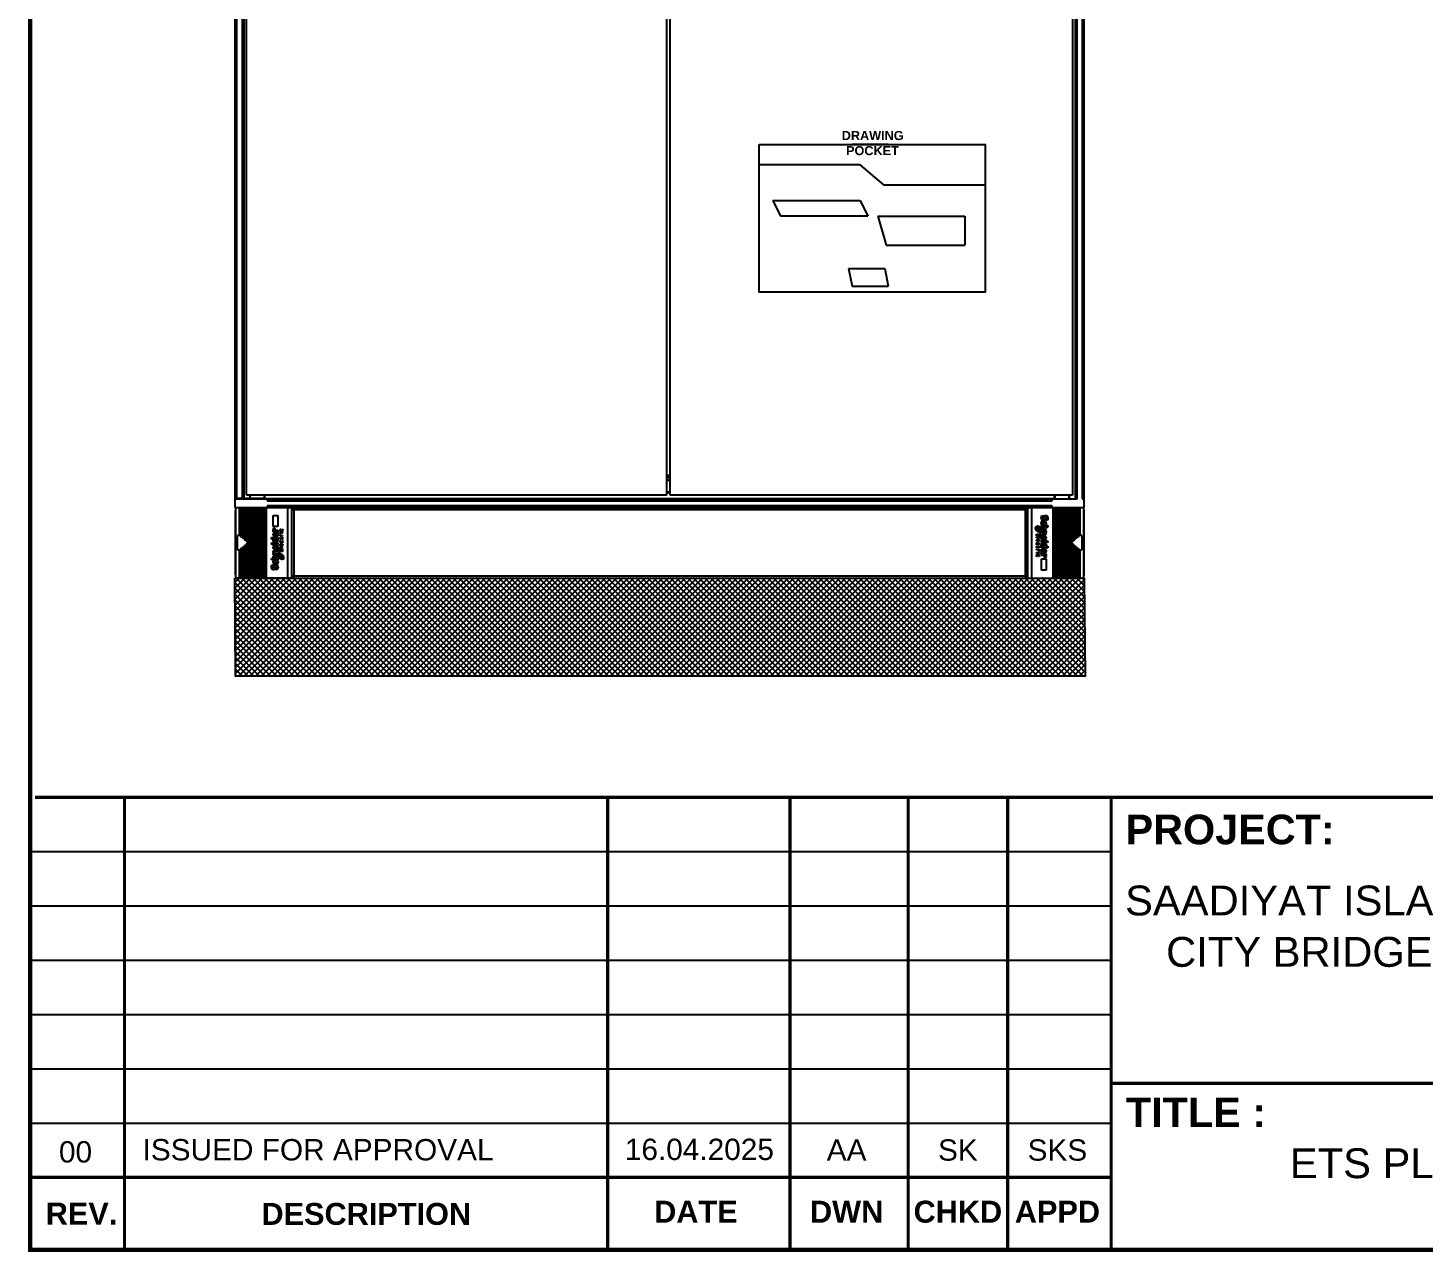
# Model space of a CAD drawing. Header units: inches. Extents: x 100535554 to 201081702, y 63708552 to 127420865.
# Drawn here: x 100539909.2 to 100540383.8, y 63709917.2 to 63710333.2 of the extents above; entities that cross this region are included whole.
import ezdxf
from ezdxf.enums import TextEntityAlignment as Align

# ---------------------------------------------------------------- set-up
doc = ezdxf.new("R2010")
doc.units = ezdxf.units.IN
doc.header["$MEASUREMENT"] = 0
doc.layers.add('BORDER', color=7, linetype='Continuous')
doc.styles.add('A', font='arial.ttf')
doc.styles.add('ABB', font='arialbd.ttf')
doc.styles.add('Arial$101H0', font='arialbd.ttf')

# ---------------------------------------------------------------- blocks, each defined once
blk = doc.blocks.new('Title Frame_Al Bayt')
at = {"layer": 'BORDER'}
for p, q in [((897.4, -274.89), (1264.82, -274.89)), ((897.4, -293.34), (1264.82, -293.34)), ((897.4, -311.8), (1264.82, -311.8)), ((897.4, -330.26), (1264.82, -330.26)), ((897.4, -348.71), (1264.82, -348.71)), ((897.4, -367.17), (1264.82, -367.17))]:
    blk.add_line(p, q, dxfattribs=at)
at = {"layer": 'BORDER', "const_width": 1.54}
blk.add_lwpolyline([(897.37, 420.3), (897.37, -410.23), (2066.28, -410.23), (2066.28, 420.3)], close=True, dxfattribs=at)
at = {"layer": 'BORDER', "const_width": 1.08}
for points in [[(899.02, -256.43), (2066.28, -256.43)], [(929.41, -410.23), (929.41, -256.43)], [(1093.67, -410.23), (1093.67, -256.43)], [(1093.67, -391.78), (1093.67, -256.43)], [(1155.64, -410.23), (1155.64, -256.43)], [(1195.78, -410.23), (1195.78, -256.43)], [(1195.78, -391.78), (1195.78, -256.43)], [(1229.62, -410.23), (1229.62, -256.43)], [(1229.62, -391.78), (1229.62, -256.43)], [(1264.82, -256.43), (1264.82, -410.23)], [(1655.59, -353.66), (1265.22, -353.66)], [(897.4, -385.63), (1264.82, -385.63)]]:
    blk.add_lwpolyline(points, dxfattribs=at)
at = {"layer": 'BORDER'}
for s, height, style, p in [('PROJECT:', 10.066, 'ABB', (1269.69, -272.41)), ('SAADIYAT ISLAND & WATER FEATURES FOUNTAIN AND', 10.15, 'A', (1269.55, -296.59)), (' CITY BRIDGE ETS, SECTOR: SDN8, PLOT NO:P 16', 10.15, 'A', (1279.53, -314.05)), ('TITLE :', 10.066, 'ABB', (1269.8, -368.54))]:
    blk.add_text(s, height=height, dxfattribs=dict(at, style=style)).set_placement(p)
for s, height, style, p in [('00', 7.25, 'A', (912.78, -376.94)), ('REV.', 7.463, 'ABB', (914.81, -397.93))]:
    blk.add_text(s, height=height, dxfattribs=dict(at, style=style)).set_placement(p, align=Align.MIDDLE)
for s, height, style, p in [('ISSUED FOR APPROVAL', 7.25, 'A', (995.21, -379.84)), ('16.04.2025', 7.25, 'A', (1124.83, -379.72)), ('AA', 7.25, 'A', (1174.89, -379.94)), ('SK', 7.25, 'A', (1212.7, -379.94)), ('SKS', 7.25, 'A', (1246.53, -379.94)), ('DATE', 7.463, 'ABB', (1123.66, -401.01)), ('DWN', 7.463, 'ABB', (1174.89, -401.01)), ('CHKD', 7.463, 'ABB', (1212.7, -401.01)), ('APPD', 7.463, 'ABB', (1246.53, -401.01)), ('DESCRIPTION', 7.4634, 'ABB', (1011.61, -401.76))]:
    blk.add_text(s, height=height, dxfattribs=dict(at, style=style)).set_placement(p, align=Align.CENTER)

msp = doc.modelspace()

# ---------------------------------------------------------------- hatches: boundary and pattern name
at = {"ltscale": 25}
h = msp.add_hatch(dxfattribs=at)
h.set_pattern_fill('ANSI37', color=9, scale=10.997513)
h.set_pattern_definition([(45, (100541669.883, 63710573.371), (-0.972052, 0.972052), []), (135, (100541669.883, 63710573.371), (-0.972052, -0.972052), [])])
h.paths.add_polyline_path([(100539979.731, 63710146.438), (100540268.415, 63710146.438), (100540268.415, 63710113.033), (100539979.731, 63710113.033)])

# ---------------------------------------------------------------- linework, layer by layer
at = {"color": 7, "linetype": 'Continuous', "lineweight": -2, "true_color": 0x000007}
for p, q in [((100539979.651, 63710173.267), (100539979.651, 63710650.929)), ((100539980.21, 63710173.267), (100539980.21, 63710648.135)), ((100539981.998, 63710648.135), (100539981.998, 63710173.267)), ((100539982.557, 63710173.267), (100539982.557, 63710648.135)), ((100539982.669, 63710173.267), (100539982.669, 63710648.135)), ((100540265.198, 63710648.135), (100540265.198, 63710173.155)), ((100540265.31, 63710648.135), (100540265.31, 63710173.155)), ((100540265.868, 63710173.155), (100540265.868, 63710648.135)), ((100540267.545, 63710648.135), (100540267.545, 63710173.155)), ((100540268.215, 63710170.249), (100540268.215, 63710650.929)), ((100539983.451, 63710174.384), (100539983.451, 63710646.794)), ((100540126.28, 63710646.794), (100540126.28, 63710174.384)), ((100540127.51, 63710174.384), (100540127.51, 63710646.794)), ((100540264.304, 63710646.794), (100540264.304, 63710174.384)), ((100540201.606, 63710293.521), (100540189.313, 63710293.521)), ((100540157.796, 63710286.815), (100540191.883, 63710286.815)), ((100540191.883, 63710286.815), (100540200.042, 63710279.886)), ((100540200.042, 63710279.886), (100540234.576, 63710279.886)), ((100540162.379, 63710274.521), (100540192.107, 63710274.521)), ((100540162.379, 63710274.521), (100540164.949, 63710269.269)), ((100540192.107, 63710274.521), (100540194.677, 63710269.269)), ((100540194.677, 63710269.269), (100540164.949, 63710269.269)), ((100540198.142, 63710269.269), (100540227.646, 63710269.269)), ((100540198.142, 63710269.269), (100540200.936, 63710259.322)), ((100540227.646, 63710269.269), (100540227.646, 63710259.322)), ((100540200.936, 63710259.322), (100540227.646, 63710259.322)), ((100540188.083, 63710251.387), (100540200.489, 63710251.387)), ((100540188.083, 63710251.387), (100540189.313, 63710245.464)), ((100540200.489, 63710251.387), (100540201.606, 63710245.464)), ((100540127.51, 63710181.09), (100540126.28, 63710181.09)), ((100540126.28, 63710180.643), (100540127.51, 63710180.643)), ((100540127.51, 63710179.749), (100540126.28, 63710179.749)), ((100540127.51, 63710179.414), (100540126.28, 63710179.414)), ((100539982.557, 63710173.267), (100539979.651, 63710173.267)), ((100539979.651, 63710173.155), (100540265.868, 63710173.155)), ((100539979.651, 63710170.249), (100539979.651, 63710173.155)), ((100539989.709, 63710173.267), (100539982.557, 63710173.267)), ((100540126.28, 63710174.384), (100539983.451, 63710174.384)), ((100539984.68, 63710174.384), (100539984.68, 63710173.267)), ((100539984.792, 63710173.267), (100539984.792, 63710174.384)), ((100539989.486, 63710174.384), (100539989.486, 63710173.267)), ((100539989.709, 63710173.267), (100539989.709, 63710174.384)), ((100539989.709, 63710173.267), (100539990.268, 63710173.267)), ((100539990.268, 63710173.155), (100539990.268, 63710173.267)), ((100540258.045, 63710173.155), (100539990.268, 63710173.155)), ((100539990.492, 63710173.155), (100539990.492, 63710172.484)), ((100540127.51, 63710175.39), (100540126.28, 63710175.39)), ((100540126.28, 63710175.278), (100540127.51, 63710175.278)), ((100540264.304, 63710174.384), (100540127.51, 63710174.384)), ((100540257.375, 63710172.484), (100540257.375, 63710173.155)), ((100540258.045, 63710174.384), (100540258.045, 63710173.155)), ((100540258.38, 63710173.155), (100540258.38, 63710174.384)), ((100540262.963, 63710174.384), (100540262.963, 63710173.155)), ((100540263.186, 63710173.155), (100540263.186, 63710174.384)), ((100540267.545, 63710173.155), (100540268.215, 63710173.155)), ((100539979.651, 63710170.249), (100540268.215, 63710170.249)), ((100539979.651, 63710169.132), (100539979.651, 63710147.338)), ((100539979.763, 63710170.249), (100539979.763, 63710146.221)), ((100539979.763, 63710170.249), (100539998.874, 63710170.249)), ((100539981.104, 63710160.638), (100539981.104, 63710170.249)), ((100539981.327, 63710170.249), (100539981.327, 63710160.414)), ((100539981.663, 63710170.249), (100539981.663, 63710160.079)), ((100539981.998, 63710170.249), (100539981.998, 63710159.856)), ((100539982.333, 63710170.249), (100539982.333, 63710159.632)), ((100539982.669, 63710170.249), (100539982.669, 63710159.297)), ((100539982.892, 63710170.249), (100539982.892, 63710159.073)), ((100539983.227, 63710170.249), (100539983.227, 63710158.85)), ((100539983.563, 63710170.249), (100539983.563, 63710158.514)), ((100539983.898, 63710170.249), (100539983.898, 63710158.291)), ((100539984.233, 63710170.249), (100539984.233, 63710146.221)), ((100539984.457, 63710170.249), (100539984.457, 63710146.221)), ((100539984.792, 63710170.249), (100539984.792, 63710146.221)), ((100539985.127, 63710170.249), (100539985.127, 63710146.221)), ((100539985.463, 63710170.249), (100539985.463, 63710146.221)), ((100539985.686, 63710170.249), (100539985.686, 63710146.221)), ((100539986.021, 63710170.249), (100539986.021, 63710146.221)), ((100539986.357, 63710170.249), (100539986.357, 63710146.221)), ((100539986.692, 63710170.249), (100539986.692, 63710146.221)), ((100539987.027, 63710170.249), (100539987.027, 63710146.221)), ((100539987.251, 63710170.249), (100539987.251, 63710146.221)), ((100539987.586, 63710170.249), (100539987.586, 63710146.221)), ((100539987.921, 63710170.249), (100539987.921, 63710146.221)), ((100539988.257, 63710170.249), (100539988.257, 63710146.221)), ((100539988.592, 63710170.249), (100539988.592, 63710146.221)), ((100539988.815, 63710170.249), (100539988.815, 63710146.221)), ((100539989.151, 63710170.249), (100539989.151, 63710146.221)), ((100539989.486, 63710170.249), (100539989.486, 63710146.221)), ((100539989.821, 63710170.249), (100539989.821, 63710146.221)), ((100539990.156, 63710170.249), (100539990.156, 63710146.221)), ((100539990.492, 63710172.484), (100540257.375, 63710172.484)), ((100540257.375, 63710170.808), (100539990.492, 63710170.808)), ((100539990.492, 63710170.808), (100539990.492, 63710170.249)), ((100539997.98, 63710170.138), (100539991.386, 63710170.138)), ((100539997.421, 63710170.249), (100539997.421, 63710146.221)), ((100539998.762, 63710169.579), (100539998.874, 63710169.579)), ((100539998.874, 63710146.221), (100539998.874, 63710170.249)), ((100539998.874, 63710146.444), (100539998.874, 63710170.026)), ((100539998.874, 63710170.026), (100539998.874, 63710170.026)), ((100539998.874, 63710169.802), (100539999.321, 63710169.802)), ((100539998.874, 63710169.802), (100539998.986, 63710169.69)), ((100539998.986, 63710170.249), (100539998.986, 63710169.914)), ((100540248.769, 63710170.249), (100539998.986, 63710170.249)), ((100539998.986, 63710170.249), (100539999.321, 63710170.026)), ((100539999.209, 63710169.802), (100539998.986, 63710169.914)), ((100539998.986, 63710169.802), (100539998.986, 63710169.802)), ((100539998.986, 63710169.69), (100539999.209, 63710169.579)), ((100539999.433, 63710169.69), (100539999.209, 63710169.802)), ((100539999.209, 63710169.579), (100539999.433, 63710169.579)), ((100539999.321, 63710170.026), (100539999.433, 63710169.914)), ((100539999.321, 63710169.802), (100539999.321, 63710169.69)), ((100539999.321, 63710169.69), (100539999.433, 63710169.579)), ((100539999.433, 63710169.914), (100539999.544, 63710169.579)), ((100539999.656, 63710169.579), (100539999.433, 63710169.69)), ((100539999.433, 63710169.579), (100540248.434, 63710169.579)), ((100539999.433, 63710169.579), (100539999.433, 63710169.579)), ((100539999.433, 63710169.579), (100539999.544, 63710169.579)), ((100539999.544, 63710169.579), (100539999.544, 63710169.579)), ((100539999.544, 63710169.579), (100539999.656, 63710169.579)), ((100539999.656, 63710146.891), (100539999.656, 63710169.579)), ((100540248.21, 63710169.579), (100540248.21, 63710146.891)), ((100540248.21, 63710169.579), (100540248.21, 63710169.579)), ((100540248.21, 63710169.579), (100540248.322, 63710169.579)), ((100540248.322, 63710169.579), (100540248.434, 63710169.914)), ((100540248.322, 63710169.579), (100540248.546, 63710169.69)), ((100540248.434, 63710169.69), (100540248.322, 63710169.579)), ((100540248.434, 63710169.914), (100540248.546, 63710170.026)), ((100540248.769, 63710169.914), (100540248.434, 63710169.69)), ((100540248.434, 63710169.579), (100540248.546, 63710169.579)), ((100540248.546, 63710170.026), (100540248.657, 63710170.138)), ((100540248.546, 63710169.802), (100540248.993, 63710169.802)), ((100540248.546, 63710169.69), (100540248.546, 63710169.802)), ((100540248.546, 63710169.579), (100540248.769, 63710169.69)), ((100540248.657, 63710170.138), (100540248.769, 63710170.249)), ((100540248.769, 63710169.802), (100540248.769, 63710170.249)), ((100540248.769, 63710169.69), (100540248.881, 63710169.802)), ((100540248.881, 63710169.802), (100540248.881, 63710169.802)), ((100540248.993, 63710170.249), (100540268.104, 63710170.249)), ((100540248.993, 63710170.249), (100540248.993, 63710146.221)), ((100540248.993, 63710170.026), (100540248.993, 63710170.026)), ((100540248.993, 63710146.444), (100540248.993, 63710170.026)), ((100540256.369, 63710170.138), (100540249.887, 63710170.138)), ((100540250.446, 63710146.221), (100540250.446, 63710170.249)), ((100540257.375, 63710170.249), (100540257.375, 63710170.808)), ((100540257.71, 63710146.221), (100540257.71, 63710170.249)), ((100540258.045, 63710146.221), (100540258.045, 63710170.249)), ((100540258.38, 63710146.221), (100540258.38, 63710170.249)), ((100540258.716, 63710146.221), (100540258.716, 63710170.249)), ((100540258.939, 63710146.221), (100540258.939, 63710170.249)), ((100540259.275, 63710146.221), (100540259.275, 63710170.249)), ((100540259.61, 63710146.221), (100540259.61, 63710170.249)), ((100540259.945, 63710146.221), (100540259.945, 63710170.249)), ((100540260.28, 63710146.221), (100540260.28, 63710170.249)), ((100540260.504, 63710146.221), (100540260.504, 63710170.249)), ((100540260.839, 63710146.221), (100540260.839, 63710170.249)), ((100540261.174, 63710146.221), (100540261.174, 63710170.249)), ((100540261.51, 63710146.221), (100540261.51, 63710170.249)), ((100540261.733, 63710146.221), (100540261.733, 63710170.249)), ((100540262.069, 63710146.221), (100540262.069, 63710170.249)), ((100540262.404, 63710146.221), (100540262.404, 63710170.249)), ((100540262.739, 63710146.221), (100540262.739, 63710170.249)), ((100540263.074, 63710146.221), (100540263.074, 63710170.249)), ((100540263.298, 63710146.221), (100540263.298, 63710170.249)), ((100540263.633, 63710146.221), (100540263.633, 63710170.249)), ((100540263.968, 63710158.291), (100540263.968, 63710170.249)), ((100540264.304, 63710158.514), (100540264.304, 63710170.249)), ((100540264.639, 63710158.85), (100540264.639, 63710170.249)), ((100540264.863, 63710159.073), (100540264.863, 63710170.249)), ((100540265.198, 63710159.297), (100540265.198, 63710170.249)), ((100540265.533, 63710159.632), (100540265.533, 63710170.249)), ((100540265.868, 63710159.856), (100540265.868, 63710170.249)), ((100540266.204, 63710160.079), (100540266.204, 63710170.249)), ((100540266.427, 63710160.414), (100540266.427, 63710170.249)), ((100540266.762, 63710170.249), (100540266.762, 63710160.638)), ((100540268.104, 63710146.221), (100540268.104, 63710170.249)), ((100540268.215, 63710147.338), (100540268.215, 63710169.132)), ((100539992.615, 63710163.767), (100539992.615, 63710167.455)), ((100539992.615, 63710167.455), (100539994.18, 63710167.455)), ((100539994.18, 63710163.767), (100539992.615, 63710163.767)), ((100539994.18, 63710167.455), (100539994.18, 63710163.767)), ((100540252.122, 63710163.655), (100540252.122, 63710163.544)), ((100540252.345, 63710163.544), (100540252.122, 63710163.655)), ((100540252.345, 63710163.991), (100540252.569, 63710163.991)), ((100540252.569, 63710163.991), (100540252.681, 63710163.879)), ((100540252.681, 63710163.879), (100540252.681, 63710163.544)), ((100540252.681, 63710163.544), (100540252.792, 63710163.544)), ((100540252.792, 63710163.544), (100540252.792, 63710163.879)), ((100540252.792, 63710163.879), (100540253.016, 63710163.767)), ((100540253.016, 63710163.767), (100540253.016, 63710163.432)), ((100540253.128, 63710163.432), (100540253.24, 63710163.655)), ((100540253.687, 63710164.102), (100540255.922, 63710164.102)), ((100540253.687, 63710163.544), (100540253.687, 63710164.102)), ((100540254.581, 63710163.544), (100540253.687, 63710163.544)), ((100540253.798, 63710167.455), (100540254.357, 63710167.344)), ((100540254.022, 63710164.214), (100540253.798, 63710164.214)), ((100540254.022, 63710166.785), (100540254.022, 63710166.561)), ((100540254.022, 63710164.55), (100540254.022, 63710164.214)), ((100540254.357, 63710165.779), (100540254.245, 63710165.779)), ((100540254.804, 63710165.891), (100540254.357, 63710165.779)), ((100540254.357, 63710165.667), (100540254.581, 63710165.667)), ((100540254.804, 63710163.432), (100540254.581, 63710163.544)), ((100540254.692, 63710164.214), (100540254.804, 63710164.661)), ((100540255.139, 63710164.214), (100540254.692, 63710164.214)), ((100540255.922, 63710163.544), (100540255.028, 63710163.544)), ((100540255.028, 63710163.544), (100540255.251, 63710163.097)), ((100540255.139, 63710167.455), (100540255.363, 63710167.455)), ((100540255.251, 63710164.773), (100540255.139, 63710164.214)), ((100540255.698, 63710165.779), (100540255.251, 63710165.891)), ((100540255.363, 63710167.455), (100540255.586, 63710167.455)), ((100540255.475, 63710166.896), (100540255.363, 63710166.896)), ((100540255.475, 63710166.673), (100540255.475, 63710166.896)), ((100540255.922, 63710166.785), (100540255.922, 63710166.561)), ((100540255.922, 63710164.102), (100540255.922, 63710163.544)), ((100539980.433, 63710155.832), (100539980.433, 63710160.638)), ((100539981.104, 63710160.638), (100539980.433, 63710160.638)), ((100539981.327, 63710160.414), (100539981.663, 63710160.079)), ((100539981.998, 63710159.856), (100539982.333, 63710159.632)), ((100539982.669, 63710159.297), (100539982.892, 63710159.073)), ((100539983.227, 63710158.85), (100539983.563, 63710158.514)), ((100539991.945, 63710159.409), (100539991.945, 63710159.967)), ((100539991.945, 63710159.967), (100539994.18, 63710159.967)), ((100539992.727, 63710159.409), (100539991.945, 63710159.409)), ((100539992.615, 63710161.979), (100539992.615, 63710162.538)), ((100539992.615, 63710162.538), (100539992.95, 63710162.538)), ((100539994.18, 63710161.979), (100539992.615, 63710161.979)), ((100539992.615, 63710159.073), (100539992.727, 63710159.409)), ((100539992.95, 63710162.538), (100539992.839, 63710162.538)), ((100539993.062, 63710161.197), (100539992.95, 63710160.973)), ((100539993.286, 63710160.191), (100539992.95, 63710160.191)), ((100539993.062, 63710159.409), (100539992.95, 63710159.185)), ((100539993.286, 63710161.308), (100539993.062, 63710161.197)), ((100539993.733, 63710159.409), (100539993.062, 63710159.409)), ((100539993.174, 63710163.097), (100539993.174, 63710162.873)), ((100539993.286, 63710160.638), (100539993.286, 63710161.308)), ((100539993.509, 63710160.191), (100539993.286, 63710160.191)), ((100539993.398, 63710161.756), (100539993.509, 63710161.756)), ((100539993.509, 63710161.756), (100539993.509, 63710160.638)), ((100539993.621, 63710162.538), (100539994.18, 63710162.538)), ((100539993.733, 63710161.756), (100539993.956, 63710161.756)), ((100539993.956, 63710161.085), (100539993.956, 63710161.197)), ((100539994.068, 63710159.409), (100539994.292, 63710159.073)), ((100539994.18, 63710159.409), (100539994.068, 63710159.409)), ((100539994.18, 63710162.538), (100539994.18, 63710161.979)), ((100539994.18, 63710159.967), (100539994.18, 63710159.409)), ((100539994.292, 63710159.073), (100539994.18, 63710158.626)), ((100539994.515, 63710161.532), (100539994.515, 63710161.756)), ((100539994.515, 63710161.756), (100539994.739, 63710161.756)), ((100539994.627, 63710161.532), (100539994.515, 63710161.532)), ((100539994.739, 63710161.532), (100539994.627, 63710161.532)), ((100539994.739, 63710161.756), (100539994.739, 63710161.532)), ((100539995.074, 63710159.409), (100539994.739, 63710159.744)), ((100539994.739, 63710159.744), (100539994.962, 63710159.744)), ((100539994.85, 63710162.65), (100539994.962, 63710162.873)), ((100539994.85, 63710160.973), (100539994.962, 63710161.085)), ((100539994.962, 63710160.638), (100539994.85, 63710160.973)), ((100539994.85, 63710158.738), (100539994.962, 63710158.962)), ((100539994.962, 63710162.873), (100539995.186, 63710162.873)), ((100539994.962, 63710161.532), (100539994.962, 63710161.756)), ((100539994.962, 63710161.756), (100539995.744, 63710161.756)), ((100539995.744, 63710161.532), (100539994.962, 63710161.532)), ((100539994.962, 63710161.085), (100539995.186, 63710160.973)), ((100539994.962, 63710160.414), (100539994.962, 63710160.638)), ((100539994.962, 63710160.638), (100539994.962, 63710160.638)), ((100539995.744, 63710160.414), (100539994.962, 63710160.414)), ((100539994.962, 63710159.744), (100539994.962, 63710159.967)), ((100539994.962, 63710159.967), (100539995.074, 63710159.967)), ((100539994.962, 63710158.962), (100539995.186, 63710158.962)), ((100539995.186, 63710162.873), (100539995.074, 63710162.538)), ((100539995.074, 63710162.538), (100539995.074, 63710162.538)), ((100539995.297, 63710162.091), (100539995.074, 63710162.203)), ((100539995.186, 63710160.973), (100539995.074, 63710160.75)), ((100539995.074, 63710159.967), (100539995.074, 63710159.744)), ((100539995.074, 63710159.744), (100539995.521, 63710159.744)), ((100539995.074, 63710159.52), (100539995.074, 63710159.409)), ((100539995.521, 63710159.52), (100539995.074, 63710159.52)), ((100539995.186, 63710158.962), (100539995.074, 63710158.626)), ((100539995.409, 63710160.638), (100539995.744, 63710160.638)), ((100539995.633, 63710162.65), (100539995.521, 63710162.873)), ((100539995.521, 63710162.873), (100539995.744, 63710162.873)), ((100539995.633, 63710159.744), (100539995.521, 63710159.967)), ((100539995.521, 63710159.967), (100539995.744, 63710159.967)), ((100539995.521, 63710159.744), (100539995.633, 63710159.744)), ((100539995.633, 63710158.626), (100539995.521, 63710158.962)), ((100539995.521, 63710158.962), (100539995.744, 63710158.962)), ((100539995.744, 63710162.873), (100539995.856, 63710162.538)), ((100539995.744, 63710161.756), (100539995.744, 63710161.532)), ((100539995.744, 63710160.638), (100539995.744, 63710160.414)), ((100539995.744, 63710159.967), (100539995.856, 63710159.744)), ((100539995.744, 63710158.962), (100539995.856, 63710158.626)), ((100540251.675, 63710163.097), (100540251.675, 63710163.432)), ((100540252.01, 63710161.197), (100540253.463, 63710161.197)), ((100540252.01, 63710160.414), (100540252.01, 63710161.197)), ((100540252.234, 63710160.414), (100540252.01, 63710160.414)), ((100540252.01, 63710160.079), (100540253.463, 63710160.079)), ((100540252.01, 63710159.856), (100540252.01, 63710160.079)), ((100540253.463, 63710159.856), (100540252.01, 63710159.856)), ((100540252.122, 63710158.626), (100540252.01, 63710159.073)), ((100540252.681, 63710160.973), (100540252.234, 63710160.973)), ((100540252.234, 63710160.973), (100540252.234, 63710160.414)), ((100540252.457, 63710159.185), (100540252.234, 63710159.073)), ((100540252.234, 63710159.073), (100540252.234, 63710158.962)), ((100540252.234, 63710158.962), (100540252.345, 63710158.626)), ((100540252.569, 63710162.314), (100540252.457, 63710162.314)), ((100540252.457, 63710162.314), (100540252.457, 63710161.979)), ((100540252.457, 63710159.409), (100540252.792, 63710159.297)), ((100540252.457, 63710158.626), (100540252.457, 63710159.185)), ((100540252.681, 63710162.203), (100540252.569, 63710162.314)), ((100540252.681, 63710161.867), (100540252.681, 63710162.203)), ((100540252.792, 63710161.756), (100540252.681, 63710161.867)), ((100540252.681, 63710160.526), (100540252.681, 63710160.973)), ((100540252.792, 63710160.526), (100540252.681, 63710160.526)), ((100540252.792, 63710159.073), (100540252.681, 63710159.185)), ((100540252.681, 63710159.185), (100540252.681, 63710158.85)), ((100540252.681, 63710158.85), (100540252.792, 63710158.962)), ((100540252.792, 63710162.538), (100540253.24, 63710162.426)), ((100540253.016, 63710162.203), (100540252.792, 63710162.203)), ((100540252.792, 63710162.203), (100540252.792, 63710161.756)), ((100540253.24, 63710160.973), (100540252.792, 63710160.973)), ((100540252.792, 63710160.973), (100540252.792, 63710160.526)), ((100540252.792, 63710159.297), (100540253.016, 63710158.962)), ((100540252.792, 63710158.962), (100540252.792, 63710159.073)), ((100540253.016, 63710163.432), (100540253.128, 63710163.432)), ((100540253.016, 63710161.756), (100540253.016, 63710162.203)), ((100540253.24, 63710161.756), (100540253.016, 63710161.756)), ((100540253.24, 63710162.426), (100540253.24, 63710162.091)), ((100540253.24, 63710162.091), (100540253.463, 63710162.091)), ((100540253.24, 63710160.414), (100540253.24, 63710160.973)), ((100540253.463, 63710160.414), (100540253.24, 63710160.414)), ((100540253.463, 63710162.538), (100540253.351, 63710162.65)), ((100540253.463, 63710162.091), (100540253.463, 63710162.538)), ((100540253.463, 63710161.197), (100540253.463, 63710160.414)), ((100540253.463, 63710160.079), (100540253.463, 63710159.856)), ((100540253.687, 63710161.197), (100540254.469, 63710161.197)), ((100540253.687, 63710160.75), (100540253.687, 63710161.197)), ((100540254.804, 63710160.75), (100540253.687, 63710160.75)), ((100540253.687, 63710158.85), (100540255.251, 63710158.85)), ((100540253.687, 63710158.291), (100540253.687, 63710158.85)), ((100540254.134, 63710158.962), (100540253.798, 63710158.962)), ((100540253.91, 63710162.538), (100540253.91, 63710162.314)), ((100540253.91, 63710161.756), (100540254.134, 63710162.203)), ((100540254.581, 63710161.756), (100540253.91, 63710161.756)), ((100540253.91, 63710159.632), (100540253.91, 63710159.52)), ((100540254.022, 63710162.985), (100540254.581, 63710162.985)), ((100540254.134, 63710162.538), (100540254.022, 63710162.985)), ((100540254.692, 63710162.538), (100540254.134, 63710162.538)), ((100540254.134, 63710162.314), (100540255.251, 63710162.314)), ((100540254.245, 63710160.638), (100540254.469, 63710160.638)), ((100540254.357, 63710158.962), (100540254.357, 63710160.079)), ((100540254.469, 63710158.962), (100540254.357, 63710158.962)), ((100540254.804, 63710161.532), (100540254.581, 63710161.756)), ((100540254.581, 63710159.967), (100540254.581, 63710159.409)), ((100540254.804, 63710159.967), (100540254.581, 63710159.967)), ((100540254.804, 63710163.208), (100540254.804, 63710163.432)), ((100540254.804, 63710161.42), (100540254.804, 63710161.532)), ((100540254.804, 63710161.42), (100540254.804, 63710161.42)), ((100540254.916, 63710159.744), (100540254.804, 63710159.967)), ((100540255.251, 63710161.756), (100540255.028, 63710161.756)), ((100540255.251, 63710162.314), (100540255.251, 63710161.756)), ((100540255.251, 63710158.85), (100540255.251, 63710158.291)), ((100540255.363, 63710158.738), (100540255.475, 63710158.85)), ((100540255.475, 63710158.85), (100540255.586, 63710158.85)), ((100540264.304, 63710158.514), (100540264.639, 63710158.85)), ((100540264.863, 63710159.073), (100540265.198, 63710159.297)), ((100540265.533, 63710159.632), (100540265.868, 63710159.856)), ((100540266.204, 63710160.079), (100540266.427, 63710160.414)), ((100540267.433, 63710160.638), (100540266.762, 63710160.638)), ((100540267.433, 63710160.638), (100540267.433, 63710155.832)), ((100539980.433, 63710155.832), (100539981.104, 63710155.832)), ((100539981.104, 63710146.221), (100539981.104, 63710155.832)), ((100539981.663, 63710156.391), (100539981.327, 63710156.056)), ((100539981.327, 63710156.056), (100539981.327, 63710146.221)), ((100539981.663, 63710156.391), (100539981.663, 63710146.221)), ((100539982.333, 63710156.838), (100539981.998, 63710156.615)), ((100539981.998, 63710156.615), (100539981.998, 63710146.221)), ((100539982.333, 63710156.838), (100539982.333, 63710146.221)), ((100539982.892, 63710157.397), (100539982.669, 63710157.173)), ((100539982.669, 63710157.173), (100539982.669, 63710146.221)), ((100539982.892, 63710157.397), (100539982.892, 63710146.221)), ((100539983.563, 63710157.956), (100539983.227, 63710157.62)), ((100539983.227, 63710157.62), (100539983.227, 63710146.221)), ((100539983.563, 63710157.956), (100539983.563, 63710146.221)), ((100539983.898, 63710158.291), (100539983.898, 63710158.179)), ((100539983.898, 63710158.179), (100539983.898, 63710146.221)), ((100539983.898, 63710158.179), (100539983.898, 63710158.179)), ((100539991.945, 63710158.067), (100539991.945, 63710158.179)), ((100539991.945, 63710158.179), (100539992.168, 63710158.179)), ((100539991.945, 63710157.956), (100539991.945, 63710158.067)), ((100539992.392, 63710157.62), (100539992.28, 63710157.62)), ((100539992.503, 63710157.732), (100539992.392, 63710157.62)), ((100539992.615, 63710157.62), (100539992.615, 63710158.179)), ((100539992.615, 63710158.179), (100539994.18, 63710158.179)), ((100539994.18, 63710157.62), (100539992.615, 63710157.62)), ((100539992.615, 63710154.156), (100539992.615, 63710154.603)), ((100539992.615, 63710154.603), (100539992.839, 63710154.603)), ((100539993.733, 63710154.156), (100539992.615, 63710154.156)), ((100539992.95, 63710156.726), (100539992.95, 63710156.503)), ((100539992.95, 63710156.503), (100539993.286, 63710156.391)), ((100539992.95, 63710155.05), (100539992.95, 63710154.938)), ((100539993.062, 63710155.05), (100539992.95, 63710155.05)), ((100539992.95, 63710154.938), (100539993.286, 63710154.603)), ((100539993.062, 63710155.72), (100539994.18, 63710155.72)), ((100539993.286, 63710157.509), (100539993.509, 63710157.509)), ((100539993.286, 63710156.391), (100539993.286, 63710157.062)), ((100539993.286, 63710154.603), (100539993.956, 63710154.603)), ((100539993.509, 63710158.291), (100539993.398, 63710158.291)), ((100539993.509, 63710155.832), (100539993.398, 63710155.832)), ((100539994.18, 63710155.273), (100539993.398, 63710155.273)), ((100539993.509, 63710157.509), (100539993.509, 63710156.391)), ((100539993.733, 63710157.509), (100539993.956, 63710157.509)), ((100539993.956, 63710154.603), (100539993.733, 63710154.268)), ((100539993.956, 63710156.838), (100539993.956, 63710156.95)), ((100539993.956, 63710153.932), (100539993.956, 63710154.156)), ((100539994.18, 63710158.179), (100539994.18, 63710157.62)), ((100539994.18, 63710155.72), (100539994.18, 63710155.273)), ((100539994.403, 63710156.391), (100539994.403, 63710156.615)), ((100539994.403, 63710156.615), (100539995.744, 63710156.615)), ((100539995.744, 63710156.391), (100539994.403, 63710156.391)), ((100539994.403, 63710155.273), (100539994.403, 63710156.056)), ((100539994.403, 63710156.056), (100539994.627, 63710156.056)), ((100539995.744, 63710155.273), (100539994.403, 63710155.273)), ((100539994.403, 63710154.379), (100539994.403, 63710153.821)), ((100539994.627, 63710154.379), (100539994.403, 63710154.379)), ((100539994.515, 63710154.715), (100539994.85, 63710154.715)), ((100539994.627, 63710156.056), (100539994.627, 63710155.385)), ((100539994.627, 63710155.385), (100539994.962, 63710155.385)), ((100539994.627, 63710154.044), (100539994.627, 63710154.379)), ((100539995.074, 63710153.821), (100539994.627, 63710154.044)), ((100539994.962, 63710157.062), (100539994.85, 63710157.509)), ((100539994.85, 63710154.715), (100539994.85, 63710154.268)), ((100539994.85, 63710154.268), (100539994.962, 63710154.268)), ((100539995.297, 63710157.062), (100539994.962, 63710157.062)), ((100539994.962, 63710155.385), (100539994.962, 63710155.944)), ((100539994.962, 63710155.944), (100539995.186, 63710155.944)), ((100539994.962, 63710154.268), (100539994.962, 63710154.603)), ((100539994.962, 63710154.603), (100539995.186, 63710154.603)), ((100539995.186, 63710157.62), (100539995.074, 63710157.509)), ((100539995.074, 63710157.509), (100539995.074, 63710157.397)), ((100539995.074, 63710157.397), (100539995.186, 63710157.173)), ((100539995.186, 63710157.173), (100539995.186, 63710157.62)), ((100539995.186, 63710155.944), (100539995.186, 63710155.385)), ((100539995.186, 63710155.385), (100539995.633, 63710155.385)), ((100539995.186, 63710154.603), (100539995.186, 63710154.268)), ((100539995.186, 63710154.268), (100539995.297, 63710154.156)), ((100539995.297, 63710158.403), (100539995.409, 63710158.403)), ((100539995.409, 63710158.179), (100539995.297, 63710158.179)), ((100539995.297, 63710154.156), (100539995.409, 63710154.156)), ((100539995.409, 63710158.403), (100539995.633, 63710158.626)), ((100539995.409, 63710157.844), (100539995.409, 63710157.173)), ((100539995.409, 63710157.173), (100539995.633, 63710157.397)), ((100539995.409, 63710154.156), (100539995.409, 63710154.491)), ((100539995.633, 63710157.509), (100539995.521, 63710157.844)), ((100539995.521, 63710157.844), (100539995.744, 63710157.844)), ((100539995.633, 63710157.397), (100539995.633, 63710157.509)), ((100539995.633, 63710155.385), (100539995.633, 63710156.056)), ((100539995.633, 63710156.056), (100539995.744, 63710156.056)), ((100539995.744, 63710157.844), (100539995.856, 63710157.397)), ((100539995.744, 63710156.615), (100539995.744, 63710156.391)), ((100539995.744, 63710156.056), (100539995.744, 63710155.273)), ((100540252.01, 63710157.509), (100540252.01, 63710157.844)), ((100540252.234, 63710157.509), (100540252.01, 63710157.509)), ((100540252.01, 63710156.503), (100540252.01, 63710156.726)), ((100540252.234, 63710156.503), (100540252.01, 63710156.503)), ((100540252.01, 63710156.056), (100540252.904, 63710156.056)), ((100540252.01, 63710155.832), (100540252.01, 63710156.056)), ((100540252.457, 63710155.832), (100540252.01, 63710155.832)), ((100540252.01, 63710154.938), (100540252.904, 63710154.938)), ((100540252.01, 63710154.715), (100540252.01, 63710154.938)), ((100540252.904, 63710154.715), (100540252.01, 63710154.715)), ((100540252.345, 63710158.626), (100540252.122, 63710158.626)), ((100540252.457, 63710158.067), (100540252.234, 63710157.844)), ((100540252.234, 63710157.844), (100540252.234, 63710157.509)), ((100540252.345, 63710156.726), (100540252.234, 63710156.615)), ((100540252.234, 63710156.615), (100540252.234, 63710156.503)), ((100540252.345, 63710156.95), (100540252.792, 63710156.95)), ((100540252.792, 63710156.726), (100540252.345, 63710156.726)), ((100540252.457, 63710158.179), (100540252.569, 63710158.179)), ((100540252.457, 63710158.067), (100540252.457, 63710158.067)), ((100540252.457, 63710154.379), (100540252.792, 63710154.268)), ((100540252.681, 63710157.509), (100540252.792, 63710157.844)), ((100540252.904, 63710157.509), (100540252.681, 63710157.509)), ((100540252.681, 63710155.497), (100540252.792, 63710155.609)), ((100540252.792, 63710155.385), (100540252.681, 63710155.497)), ((100540252.792, 63710157.062), (100540253.128, 63710156.726)), ((100540252.792, 63710156.95), (100540252.792, 63710157.062)), ((100540252.792, 63710156.503), (100540252.792, 63710156.726)), ((100540252.904, 63710156.503), (100540252.792, 63710156.503)), ((100540252.904, 63710155.832), (100540252.792, 63710155.832)), ((100540252.792, 63710155.832), (100540253.016, 63710155.497)), ((100540253.016, 63710155.497), (100540252.792, 63710155.385)), ((100540253.016, 63710157.732), (100540252.904, 63710157.509)), ((100540253.128, 63710156.726), (100540252.904, 63710156.726)), ((100540252.904, 63710156.726), (100540252.904, 63710156.503)), ((100540252.904, 63710156.056), (100540252.904, 63710155.832)), ((100540252.904, 63710154.938), (100540252.904, 63710154.715)), ((100540253.128, 63710154.938), (100540253.24, 63710154.938)), ((100540253.128, 63710154.715), (100540253.128, 63710154.938)), ((100540253.24, 63710154.715), (100540253.128, 63710154.715)), ((100540253.24, 63710154.938), (100540253.24, 63710154.826)), ((100540253.24, 63710154.826), (100540253.24, 63710154.715)), ((100540253.575, 63710157.397), (100540253.687, 63710157.844)), ((100540253.687, 63710157.062), (100540253.575, 63710157.397)), ((100540255.251, 63710158.291), (100540253.687, 63710158.291)), ((100540253.687, 63710157.062), (100540253.687, 63710157.062)), ((100540253.687, 63710156.503), (100540253.687, 63710157.062)), ((100540255.922, 63710156.503), (100540253.687, 63710156.503)), ((100540253.687, 63710154.491), (100540255.251, 63710154.491)), ((100540253.687, 63710153.932), (100540253.687, 63710154.491)), ((100540254.134, 63710154.715), (100540253.798, 63710154.715)), ((100540253.91, 63710155.385), (100540253.91, 63710155.273)), ((100540254.134, 63710157.062), (100540254.804, 63710157.062)), ((100540254.357, 63710154.715), (100540254.245, 63710155.832)), ((100540254.357, 63710158.179), (100540254.469, 63710158.179)), ((100540254.357, 63710156.279), (100540254.469, 63710156.279)), ((100540254.469, 63710154.715), (100540254.357, 63710154.715)), ((100540254.469, 63710156.279), (100540254.916, 63710156.168)), ((100540254.581, 63710155.832), (100540254.581, 63710155.162)), ((100540254.581, 63710155.162), (100540254.804, 63710155.273)), ((100540254.804, 63710157.062), (100540254.804, 63710157.285)), ((100540254.804, 63710155.273), (100540254.916, 63710155.497)), ((100540255.251, 63710157.397), (100540255.139, 63710157.062)), ((100540255.139, 63710157.062), (100540255.922, 63710157.062)), ((100540255.251, 63710154.491), (100540255.251, 63710153.932)), ((100540255.81, 63710158.291), (100540255.586, 63710158.291)), ((100540255.922, 63710158.403), (100540255.81, 63710158.291)), ((100540255.922, 63710158.514), (100540255.922, 63710158.403)), ((100540255.922, 63710157.062), (100540255.922, 63710156.503)), ((100540263.968, 63710158.179), (100540263.968, 63710158.291)), ((100540263.968, 63710158.179), (100540263.968, 63710158.179)), ((100540263.968, 63710146.221), (100540263.968, 63710158.179)), ((100540264.639, 63710157.62), (100540264.304, 63710157.956)), ((100540264.304, 63710146.221), (100540264.304, 63710157.956)), ((100540264.639, 63710146.221), (100540264.639, 63710157.62)), ((100540265.198, 63710157.173), (100540264.863, 63710157.397)), ((100540264.863, 63710146.221), (100540264.863, 63710157.397)), ((100540265.198, 63710146.221), (100540265.198, 63710157.173)), ((100540265.868, 63710156.615), (100540265.533, 63710156.838)), ((100540265.533, 63710146.221), (100540265.533, 63710156.838)), ((100540265.868, 63710146.221), (100540265.868, 63710156.615)), ((100540266.427, 63710156.056), (100540266.204, 63710156.391)), ((100540266.204, 63710146.221), (100540266.204, 63710156.391)), ((100540266.427, 63710146.221), (100540266.427, 63710156.056)), ((100540266.762, 63710155.832), (100540267.433, 63710155.832)), ((100540266.762, 63710155.832), (100540266.762, 63710146.221)), ((100539991.945, 63710152.368), (100539991.945, 63710152.926)), ((100539991.945, 63710152.926), (100539992.839, 63710152.926)), ((100539994.18, 63710152.368), (100539991.945, 63710152.368)), ((100539991.945, 63710149.685), (100539991.945, 63710149.909)), ((100539992.168, 63710150.691), (100539992.503, 63710150.58)), ((100539992.392, 63710149.797), (100539992.392, 63710149.574)), ((100539992.392, 63710149.574), (100539992.503, 63710149.574)), ((100539992.839, 63710152.926), (100539992.615, 63710153.374)), ((100539992.615, 63710151.697), (100539992.727, 63710152.256)), ((100539992.727, 63710152.256), (100539993.174, 63710152.256)), ((100539992.95, 63710153.262), (100539993.062, 63710153.038)), ((100539993.174, 63710152.256), (100539992.95, 63710151.809)), ((100539993.062, 63710153.038), (100539993.286, 63710152.926)), ((100539993.062, 63710150.58), (100539993.509, 63710150.691)), ((100539993.174, 63710153.932), (100539993.733, 63710153.932)), ((100539993.845, 63710153.485), (100539993.286, 63710153.485)), ((100539993.286, 63710152.926), (100539994.18, 63710152.926)), ((100539993.509, 63710150.803), (100539993.286, 63710150.803)), ((100539993.509, 63710150.691), (100539993.621, 63710150.691)), ((100539993.733, 63710153.932), (100539993.845, 63710153.485)), ((100539993.845, 63710151.809), (100539993.733, 63710152.256)), ((100539993.733, 63710152.256), (100539994.068, 63710152.256)), ((100539993.733, 63710149.685), (100539993.733, 63710149.909)), ((100539994.18, 63710152.926), (100539994.18, 63710152.368)), ((100539994.403, 63710153.821), (100539994.403, 63710153.821)), ((100539994.739, 63710153.038), (100539994.627, 63710152.815)), ((100539994.85, 63710153.038), (100539994.739, 63710153.038)), ((100539994.85, 63710152.703), (100539994.85, 63710153.038)), ((100539994.962, 63710152.591), (100539994.85, 63710152.703)), ((100539995.074, 63710152.926), (100539994.962, 63710152.591)), ((100539995.186, 63710152.926), (100539995.074, 63710152.926)), ((100539995.186, 63710152.591), (100539995.186, 63710152.926)), ((100539995.297, 63710152.479), (100539995.186, 63710152.591)), ((100539995.521, 63710152.479), (100539995.297, 63710152.479)), ((100539995.521, 63710152.815), (100539995.744, 63710152.815)), ((100539995.744, 63710152.815), (100539995.744, 63710152.926)), ((100539996.08, 63710153.374), (100539996.08, 63710153.038)), ((100540252.01, 63710153.597), (100540252.01, 63710153.932)), ((100540252.234, 63710153.597), (100540252.01, 63710153.597)), ((100540252.234, 63710153.821), (100540252.234, 63710153.597)), ((100540252.681, 63710153.597), (100540252.792, 63710153.821)), ((100540252.904, 63710153.597), (100540252.681, 63710153.597)), ((100540252.792, 63710153.821), (100540252.792, 63710153.932)), ((100540253.016, 63710153.821), (100540252.904, 63710153.597)), ((100540254.245, 63710153.932), (100540253.687, 63710153.932)), ((100540253.687, 63710152.703), (100540255.251, 63710152.703)), ((100540253.687, 63710148.903), (100540253.687, 63710152.703)), ((100540254.581, 63710153.374), (100540254.692, 63710153.597)), ((100540255.251, 63710153.932), (100540254.916, 63710153.932)), ((100540254.916, 63710153.932), (100540254.916, 63710153.932)), ((100540255.251, 63710152.703), (100540255.251, 63710148.903)), ((100539998.874, 63710146.221), (100539979.763, 63710146.221)), ((100539992.503, 63710149.015), (100539992.28, 63710149.015)), ((100539992.727, 63710149.015), (100539992.503, 63710149.015)), ((100539993.956, 63710149.015), (100539993.509, 63710149.127)), ((100539999.321, 63710146.668), (100539998.874, 63710146.668)), ((100539998.986, 63710146.668), (100539998.874, 63710146.668)), ((100539998.874, 63710146.444), (100539998.874, 63710146.444)), ((100539999.209, 63710146.891), (100539998.986, 63710146.78)), ((100539998.986, 63710146.556), (100539999.433, 63710146.78)), ((100539998.986, 63710146.78), (100539998.986, 63710146.668)), ((100539998.986, 63710146.221), (100539998.986, 63710146.668)), ((100539999.209, 63710146.333), (100539998.986, 63710146.221)), ((100539998.986, 63710146.221), (100540248.769, 63710146.221)), ((100539999.433, 63710146.891), (100539999.209, 63710146.891)), ((100539999.321, 63710146.444), (100539999.209, 63710146.333)), ((100539999.544, 63710146.891), (100539999.321, 63710146.78)), ((100539999.321, 63710146.78), (100539999.321, 63710146.668)), ((100539999.433, 63710146.556), (100539999.321, 63710146.444)), ((100540248.434, 63710146.891), (100539999.433, 63710146.891)), ((100539999.433, 63710146.78), (100539999.544, 63710146.891)), ((100539999.544, 63710146.891), (100539999.433, 63710146.556)), ((100539999.656, 63710146.891), (100539999.544, 63710146.891)), ((100539999.544, 63710146.891), (100539999.544, 63710146.891)), ((100540248.21, 63710146.891), (100540248.434, 63710146.78)), ((100540248.322, 63710146.891), (100540248.21, 63710146.891)), ((100540248.21, 63710146.891), (100540248.21, 63710146.891)), ((100540248.434, 63710146.891), (100540248.322, 63710146.891)), ((100540248.434, 63710146.556), (100540248.322, 63710146.891)), ((100540248.546, 63710146.78), (100540248.434, 63710146.891)), ((100540248.434, 63710146.891), (100540248.434, 63710146.891)), ((100540248.546, 63710146.891), (100540248.434, 63710146.891)), ((100540248.434, 63710146.78), (100540248.657, 63710146.668)), ((100540248.546, 63710146.444), (100540248.434, 63710146.556)), ((100540248.546, 63710146.668), (100540248.546, 63710146.78)), ((100540248.881, 63710146.668), (100540248.546, 63710146.668)), ((100540248.769, 63710146.221), (100540248.546, 63710146.444)), ((100540248.769, 63710146.78), (100540248.657, 63710146.891)), ((100540248.657, 63710146.668), (100540248.769, 63710146.556)), ((100540248.881, 63710146.668), (100540248.769, 63710146.78)), ((100540248.769, 63710146.668), (100540248.769, 63710146.668)), ((100540248.769, 63710146.221), (100540248.769, 63710146.556)), ((100540249.104, 63710146.891), (100540248.993, 63710146.891)), ((100540248.993, 63710146.444), (100540248.993, 63710146.444)), ((100540248.993, 63710146.221), (100540268.104, 63710146.221)), ((100540255.251, 63710148.903), (100540253.687, 63710148.903))]:
    msp.add_line(p, q, dxfattribs=at)
at = {"ltscale": 10}
msp.add_line((100540189.313, 63710245.464), (100540201.606, 63710245.464), dxfattribs=at)
at = {"color": 7, "linetype": 'Continuous', "lineweight": -2, "true_color": 0x000007}
msp.add_lwpolyline([(100540157.796, 63710293.521), (100540234.576, 63710293.521), (100540234.576, 63710243.34), (100540157.796, 63710243.34)], close=True, dxfattribs=at)
for points in [[(100540251.675, 63710163.432), (100540251.898, 63710163.767), (100540252.345, 63710163.991)], [(100540252.122, 63710163.544), (100540252.234, 63710163.097), (100540252.345, 63710162.873), (100540252.457, 63710162.65), (100540252.792, 63710162.538)], [(100540252.457, 63710163.208), (100540252.457, 63710163.432), (100540252.345, 63710163.544)], [(100540253.24, 63710163.655), (100540253.687, 63710163.097), (100540253.91, 63710162.538)], [(100540253.575, 63710166.673), (100540253.687, 63710167.12), (100540253.798, 63710167.455)], [(100540254.245, 63710165.779), (100540253.91, 63710165.779), (100540253.798, 63710166.002), (100540253.687, 63710166.226), (100540253.575, 63710166.673)], [(100540253.575, 63710164.773), (100540253.687, 63710165.108), (100540253.798, 63710165.444), (100540254.022, 63710165.555), (100540254.357, 63710165.667)], [(100540253.798, 63710164.214), (100540253.687, 63710164.326), (100540253.575, 63710164.773)], [(100540254.357, 63710167.344), (100540254.134, 63710167.008), (100540254.022, 63710166.785)], [(100540254.022, 63710166.561), (100540254.134, 63710166.449), (100540254.245, 63710166.338)], [(100540254.469, 63710165.108), (100540254.134, 63710164.997), (100540254.022, 63710164.55)], [(100540254.245, 63710166.338), (100540254.357, 63710166.338), (100540254.469, 63710166.561), (100540254.581, 63710166.785), (100540254.692, 63710167.232)], [(100540254.804, 63710164.661), (100540254.692, 63710164.997), (100540254.469, 63710165.108)], [(100540254.581, 63710165.667), (100540255.028, 63710165.332), (100540255.251, 63710164.773)], [(100540254.692, 63710167.232), (100540254.916, 63710167.455), (100540255.139, 63710167.455)], [(100540255.363, 63710166.896), (100540255.251, 63710166.785), (100540255.139, 63710166.561), (100540255.028, 63710166.338), (100540254.804, 63710165.891)], [(100540255.251, 63710165.891), (100540255.475, 63710166.338), (100540255.475, 63710166.673)], [(100540255.586, 63710167.455), (100540255.81, 63710167.232), (100540255.922, 63710166.785)], [(100540255.922, 63710166.561), (100540255.922, 63710166.002), (100540255.698, 63710165.779)], [(100539992.615, 63710162.985), (100539992.727, 63710163.208), (100539992.727, 63710163.32)], [(100539992.839, 63710162.538), (100539992.727, 63710162.65), (100539992.615, 63710162.985)], [(100539992.615, 63710160.973), (100539992.727, 63710161.308), (100539992.839, 63710161.532), (100539993.062, 63710161.756), (100539993.398, 63710161.756)], [(100539992.95, 63710160.191), (100539992.727, 63710160.526), (100539992.615, 63710160.973)], [(100539993.398, 63710158.291), (100539993.062, 63710158.403), (100539992.839, 63710158.514), (100539992.615, 63710158.738), (100539992.615, 63710159.073)], [(100539992.727, 63710163.32), (100539993.062, 63710163.208), (100539993.174, 63710163.097)], [(100539992.95, 63710160.973), (100539993.062, 63710160.75), (100539993.286, 63710160.638)], [(100539992.95, 63710159.185), (100539993.062, 63710158.962), (100539993.509, 63710158.85)], [(100539993.174, 63710162.873), (100539993.286, 63710162.538), (100539993.621, 63710162.538)], [(100539993.509, 63710160.638), (100539993.845, 63710160.861), (100539993.956, 63710161.085)], [(100539994.292, 63710160.973), (100539994.18, 63710160.638), (100539994.068, 63710160.414), (100539993.845, 63710160.191), (100539993.509, 63710160.191)], [(100539993.509, 63710158.85), (100539993.733, 63710158.962), (100539993.845, 63710159.185)], [(100539993.956, 63710161.197), (100539993.845, 63710161.42), (100539993.733, 63710161.756)], [(100539993.845, 63710159.185), (100539993.845, 63710159.409), (100539993.733, 63710159.409)], [(100539993.956, 63710161.756), (100539994.18, 63710161.42), (100539994.292, 63710160.973)], [(100539995.074, 63710162.203), (100539994.962, 63710162.314), (100539994.85, 63710162.65)], [(100539995.297, 63710158.179), (100539994.962, 63710158.291), (100539994.85, 63710158.738)], [(100539995.074, 63710162.538), (100539995.186, 63710162.426), (100539995.297, 63710162.314)], [(100539995.074, 63710160.75), (100539995.186, 63710160.638), (100539995.409, 63710160.638)], [(100539995.297, 63710162.314), (100539995.521, 63710162.426), (100539995.633, 63710162.65)], [(100539995.856, 63710162.538), (100539995.744, 63710162.203), (100539995.297, 63710162.091)], [(100539995.856, 63710159.744), (100539995.744, 63710159.52), (100539995.521, 63710159.52)], [(100540252.457, 63710161.979), (100540251.898, 63710162.538), (100540251.675, 63710163.097)], [(100540252.01, 63710159.073), (100540252.234, 63710159.297), (100540252.457, 63710159.409)], [(100540253.351, 63710162.65), (100540253.128, 63710162.985), (100540252.457, 63710163.208)], [(100540253.016, 63710158.962), (100540252.792, 63710158.738), (100540252.457, 63710158.626)], [(100540253.91, 63710162.314), (100540253.91, 63710162.091), (100540253.687, 63710161.867), (100540253.575, 63710161.756), (100540253.24, 63710161.756)], [(100540253.575, 63710159.744), (100540253.687, 63710160.079), (100540253.798, 63710160.414), (100540254.022, 63710160.526), (100540254.245, 63710160.638)], [(100540253.798, 63710158.962), (100540253.687, 63710159.297), (100540253.575, 63710159.744)], [(100540254.357, 63710160.079), (100540254.022, 63710159.856), (100540253.91, 63710159.632)], [(100540253.91, 63710159.52), (100540254.022, 63710159.297), (100540254.134, 63710158.962)], [(100540254.469, 63710161.197), (100540254.692, 63710161.308), (100540254.804, 63710161.42)], [(100540254.469, 63710160.638), (100540254.804, 63710160.526), (100540255.028, 63710160.303), (100540255.251, 63710160.079), (100540255.251, 63710159.856)], [(100540255.251, 63710159.856), (100540255.139, 63710159.409), (100540255.028, 63710159.185), (100540254.804, 63710159.073), (100540254.469, 63710158.962)], [(100540254.581, 63710162.985), (100540254.692, 63710163.097), (100540254.804, 63710163.208)], [(100540254.581, 63710159.409), (100540254.804, 63710159.52), (100540254.916, 63710159.744)], [(100540255.251, 63710163.097), (100540255.028, 63710162.65), (100540254.692, 63710162.538)], [(100540255.251, 63710161.308), (100540255.028, 63710160.861), (100540254.804, 63710160.75)], [(100540255.028, 63710161.756), (100540255.139, 63710161.532), (100540255.251, 63710161.308)], [(100540255.586, 63710158.291), (100540255.475, 63710158.403), (100540255.363, 63710158.738)], [(100540255.586, 63710158.85), (100540255.81, 63710158.738), (100540255.922, 63710158.514)], [(100539992.28, 63710157.62), (100539991.945, 63710157.732), (100539991.945, 63710157.956)], [(100539992.168, 63710158.179), (100539992.392, 63710158.067), (100539992.503, 63710157.732)], [(100539992.615, 63710156.615), (100539992.727, 63710157.062), (100539992.839, 63710157.285), (100539993.062, 63710157.397), (100539993.286, 63710157.509)], [(100539993.398, 63710155.832), (100539993.062, 63710155.944), (100539992.839, 63710156.168), (100539992.615, 63710156.391), (100539992.615, 63710156.615)], [(100539992.615, 63710155.162), (100539992.727, 63710155.609), (100539993.062, 63710155.72)], [(100539992.839, 63710154.603), (100539992.615, 63710154.938), (100539992.615, 63710155.162)], [(100539993.286, 63710157.062), (100539993.062, 63710156.95), (100539992.95, 63710156.726)], [(100539993.398, 63710155.273), (100539993.174, 63710155.162), (100539993.062, 63710155.05)], [(100539994.18, 63710158.626), (100539993.845, 63710158.403), (100539993.509, 63710158.291)], [(100539993.509, 63710156.391), (100539993.845, 63710156.503), (100539993.956, 63710156.838)], [(100539994.292, 63710156.726), (100539994.18, 63710156.391), (100539994.068, 63710156.056), (100539993.845, 63710155.944), (100539993.509, 63710155.832)], [(100539993.956, 63710156.95), (100539993.845, 63710157.173), (100539993.733, 63710157.509)], [(100539993.956, 63710157.509), (100539994.18, 63710157.173), (100539994.292, 63710156.726)], [(100539993.956, 63710154.156), (100539993.956, 63710154.379), (100539994.068, 63710154.603), (100539994.292, 63710154.715), (100539994.515, 63710154.715)], [(100539994.85, 63710157.509), (100539995.074, 63710157.732), (100539995.409, 63710157.844)], [(100539995.074, 63710158.626), (100539995.186, 63710158.514), (100539995.297, 63710158.403)], [(100539995.856, 63710157.397), (100539995.633, 63710157.062), (100539995.297, 63710157.062)], [(100539995.856, 63710158.626), (100539995.744, 63710158.291), (100539995.409, 63710158.179)], [(100539995.409, 63710154.491), (100539995.968, 63710153.932), (100539996.08, 63710153.374)], [(100540252.01, 63710157.844), (100540252.122, 63710158.179), (100540252.457, 63710158.179)], [(100540252.01, 63710156.726), (100540252.122, 63710156.95), (100540252.345, 63710156.95)], [(100540252.01, 63710153.932), (100540252.122, 63710154.156), (100540252.457, 63710154.379)], [(100540252.457, 63710154.156), (100540252.345, 63710154.044), (100540252.234, 63710153.821)], [(100540252.792, 63710157.844), (100540252.681, 63710157.956), (100540252.457, 63710158.067)], [(100540252.792, 63710155.609), (100540252.681, 63710155.832), (100540252.457, 63710155.832)], [(100540252.792, 63710153.932), (100540252.681, 63710154.044), (100540252.457, 63710154.156)], [(100540252.569, 63710158.179), (100540252.904, 63710158.067), (100540253.016, 63710157.732)], [(100540252.792, 63710154.268), (100540252.904, 63710154.044), (100540253.016, 63710153.821)], [(100540253.575, 63710155.497), (100540253.687, 63710155.832), (100540253.798, 63710156.056), (100540254.022, 63710156.279), (100540254.357, 63710156.279)], [(100540253.798, 63710154.715), (100540253.687, 63710155.05), (100540253.575, 63710155.497)], [(100540253.687, 63710157.844), (100540253.91, 63710158.067), (100540254.357, 63710158.179)], [(100540254.245, 63710155.832), (100540254.022, 63710155.609), (100540253.91, 63710155.385)], [(100540253.91, 63710155.273), (100540254.022, 63710155.05), (100540254.134, 63710154.715)], [(100540254.357, 63710157.62), (100540254.134, 63710157.509), (100540254.022, 63710157.285)], [(100540254.022, 63710157.285), (100540254.022, 63710157.062), (100540254.134, 63710157.062)], [(100540254.804, 63710157.285), (100540254.692, 63710157.509), (100540254.357, 63710157.62)], [(100540254.469, 63710158.179), (100540254.804, 63710158.067), (100540255.028, 63710157.956), (100540255.251, 63710157.732), (100540255.251, 63710157.397)], [(100540255.251, 63710155.497), (100540255.139, 63710155.162), (100540255.028, 63710154.938), (100540254.804, 63710154.715), (100540254.469, 63710154.715)], [(100540254.916, 63710155.497), (100540254.804, 63710155.72), (100540254.581, 63710155.832)], [(100540254.916, 63710156.168), (100540255.139, 63710155.944), (100540255.251, 63710155.497)], [(100539991.945, 63710149.909), (100539991.945, 63710150.468), (100539992.168, 63710150.691)], [(100539992.28, 63710149.015), (100539992.056, 63710149.238), (100539991.945, 63710149.685)], [(100539992.503, 63710150.58), (100539992.392, 63710150.132), (100539992.392, 63710149.797)], [(100539992.503, 63710149.574), (100539992.615, 63710149.685), (100539992.727, 63710149.797), (100539992.839, 63710150.132), (100539993.062, 63710150.58)], [(100539992.615, 63710153.374), (100539992.727, 63710153.821), (100539993.174, 63710153.932)], [(100539993.286, 63710150.803), (100539992.727, 63710151.138), (100539992.615, 63710151.697)], [(100539993.286, 63710153.485), (100539993.062, 63710153.374), (100539992.95, 63710153.262)], [(100539992.95, 63710151.809), (100539993.174, 63710151.474), (100539993.398, 63710151.362)], [(100539993.621, 63710150.132), (100539993.509, 63710150.021), (100539993.398, 63710149.909), (100539993.286, 63710149.685), (100539993.174, 63710149.238)], [(100539993.398, 63710151.362), (100539993.733, 63710151.474), (100539993.845, 63710151.809)], [(100539994.292, 63710151.697), (100539994.18, 63710151.362), (100539994.068, 63710151.027), (100539993.845, 63710150.915), (100539993.509, 63710150.803)], [(100539993.509, 63710149.127), (100539993.733, 63710149.462), (100539993.733, 63710149.685)], [(100539993.621, 63710150.691), (100539993.845, 63710150.691), (100539994.068, 63710150.468), (100539994.18, 63710150.244), (100539994.292, 63710149.797)], [(100539993.733, 63710149.909), (100539993.733, 63710150.021), (100539993.621, 63710150.132)], [(100539994.627, 63710152.815), (100539994.068, 63710153.374), (100539993.956, 63710153.932)], [(100539994.292, 63710149.797), (100539994.18, 63710149.35), (100539993.956, 63710149.015)], [(100539994.068, 63710152.256), (100539994.18, 63710152.144), (100539994.292, 63710151.697)], [(100539994.403, 63710153.821), (100539994.739, 63710153.485), (100539995.409, 63710153.262)], [(100539995.744, 63710152.926), (100539995.633, 63710153.374), (100539995.521, 63710153.597), (100539995.297, 63710153.821), (100539995.074, 63710153.821)], [(100539995.409, 63710153.262), (100539995.409, 63710153.038), (100539995.521, 63710152.815)], [(100539996.08, 63710153.038), (100539995.968, 63710152.591), (100539995.521, 63710152.479)], [(100540254.692, 63710153.597), (100540254.581, 63710153.932), (100540254.245, 63710153.932)], [(100540255.028, 63710153.15), (100540254.692, 63710153.262), (100540254.581, 63710153.374)], [(100540254.916, 63710153.932), (100540255.139, 63710153.821), (100540255.251, 63710153.485)], [(100540255.251, 63710153.485), (100540255.139, 63710153.262), (100540255.028, 63710153.15)], [(100539993.174, 63710149.238), (100539992.839, 63710149.015), (100539992.727, 63710149.015)]]:
    msp.add_lwpolyline(points, dxfattribs=at)
at = {"ltscale": 10}
msp.add_lwpolyline([(100539979.477, 63710146.221), (100540268.278, 63710146.221), (100540268.564, 63710112.836), (100539979.763, 63710112.836)], close=True, dxfattribs=at)
at = {"color": 7, "linetype": 'Continuous', "lineweight": -2, "true_color": 0x000007}
for points in [[(100539979.799, 63710169.461), (100539979.775, 63710169.372), (100539979.763, 63710169.28), (100539979.763, 63710169.188)], [(100539991.152, 63710170.198), (100539991.243, 63710170.158), (100539991.342, 63710170.138), (100539991.442, 63710170.138)], [(100539998.036, 63710170.138), (100539998.171, 63710170.138), (100539998.304, 63710170.175), (100539998.419, 63710170.247)], [(100539998.874, 63710169.188), (100539998.874, 63710169.28), (100539998.862, 63710169.372), (100539998.838, 63710169.461)], [(100539999.237, 63710169.68), (100539999.251, 63710169.675), (100539999.266, 63710169.669), (100539999.281, 63710169.664)], [(100539999.409, 63710170.093), (100539999.403, 63710170.101), (100539999.398, 63710170.108), (100539999.393, 63710170.116)], [(100539999.505, 63710169.9), (100539999.499, 63710169.909), (100539999.494, 63710169.919), (100539999.488, 63710169.928)], [(100540248.376, 63710169.715), (100540248.359, 63710169.699), (100540248.343, 63710169.684), (100540248.327, 63710169.668)], [(100540249.559, 63710170.247), (100540249.674, 63710170.175), (100540249.807, 63710170.138), (100540249.943, 63710170.138)], [(100540256.425, 63710170.138), (100540256.524, 63710170.138), (100540256.623, 63710170.158), (100540256.714, 63710170.198)], [(100540268.215, 63710169.188), (100540268.215, 63710169.28), (100540268.203, 63710169.372), (100540268.179, 63710169.461)], [(100540254.239, 63710162.274), (100540254.243, 63710162.306), (100540254.245, 63710162.338), (100540254.245, 63710162.37)], [(100539993.739, 63710154.308), (100539993.735, 63710154.276), (100539993.733, 63710154.244), (100539993.733, 63710154.211)], [(100539979.763, 63710147.394), (100539979.763, 63710147.302), (100539979.775, 63710147.21), (100539979.799, 63710147.121)], [(100539999.488, 63710146.654), (100539999.494, 63710146.663), (100539999.499, 63710146.673), (100539999.505, 63710146.682)], [(100539999.603, 63710146.867), (100539999.619, 63710146.883), (100539999.635, 63710146.898), (100539999.651, 63710146.914)], [(100540248.473, 63710146.682), (100540248.479, 63710146.673), (100540248.485, 63710146.663), (100540248.49, 63710146.654)], [(100540248.57, 63710146.489), (100540248.575, 63710146.481), (100540248.58, 63710146.474), (100540248.585, 63710146.466)], [(100540248.626, 63710146.903), (100540248.612, 63710146.908), (100540248.599, 63710146.913), (100540248.586, 63710146.918)], [(100540248.993, 63710147.394), (100540248.993, 63710147.302), (100540249.005, 63710147.21), (100540249.028, 63710147.121)], [(100540268.179, 63710147.121), (100540268.203, 63710147.21), (100540268.215, 63710147.302), (100540268.215, 63710147.394)]]:
    msp.add_open_spline(points, degree=3, dxfattribs=at)

# ---------------------------------------------------------------- block references
msp.add_blockref('Title Frame_Al Bayt', (100539012.597, 63710328.157))

# ---------------------------------------------------------------- texts
at = {"color": 7, "insert": (100540177.246, 63710298.163), "char_height": 3.07931, "attachment_point": 1, "style": 'Arial$101H0'}
msp.add_mtext_dynamic_manual_height_columns('\\pi8.5856,t70.172;DRAWING \\P\\pi10.052,t71.638;POCKET', width=37.62773, gutter_width=1, heights=[0], dxfattribs=at)
at = {"layer": 'BORDER', "style": 'A'}
msp.add_text('ETS PLC GENERAL ARRANGEMENT DRAWING', height=10.15, dxfattribs=at).set_placement((100540338.13, 63709942.276))

doc.saveas('drawing.dxf')
